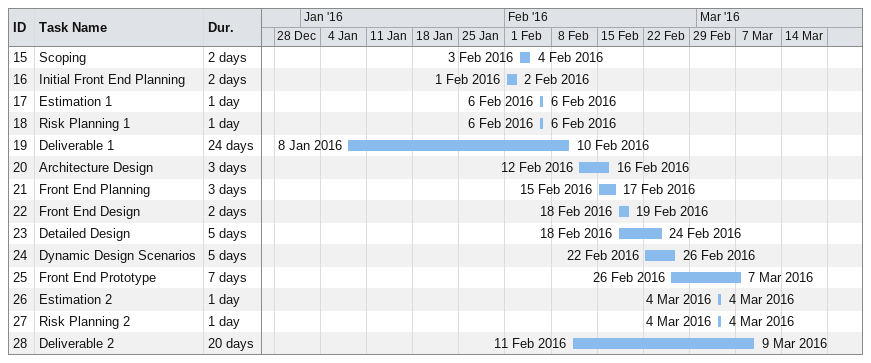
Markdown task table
| ID | Task | Duration | Start | Finish |
|---|---|---|---|---|
| 15 | Scoping | 2d | 2016-02-03 | 2016-02-04 |
| 16 | Initial Front End Planning | 2d | 2016-02-01 | 2016-02-02 |
| 17 | Estimation 1 | 1d | 2016-02-06 | 2016-02-06 |
| 18 | Risk Planning 1 | 1d | 2016-02-06 | 2016-02-06 |
| 19 | Deliverable 1 | 24d | 2016-01-08 | 2016-02-10 |
| 20 | Architecture Design | 3d | 2016-02-12 | 2016-02-16 |
| 21 | Front End Planning | 3d | 2016-02-15 | 2016-02-17 |
| 22 | Front End Design | 2d | 2016-02-18 | 2016-02-19 |
| 23 | Detailed Design | 5d | 2016-02-18 | 2016-02-24 |
| 24 | Dynamic Design Scenarios | 5d | 2016-02-22 | 2016-02-26 |
| 25 | Front End Prototype | 7d | 2016-02-26 | 2016-03-07 |
| 26 | Estimation 2 | 1d | 2016-03-04 | 2016-03-04 |
| 27 | Risk Planning 2 | 1d | 2016-03-04 | 2016-03-04 |
| 28 | Deliverable 2 | 20d | 2016-02-11 | 2016-03-09 |
